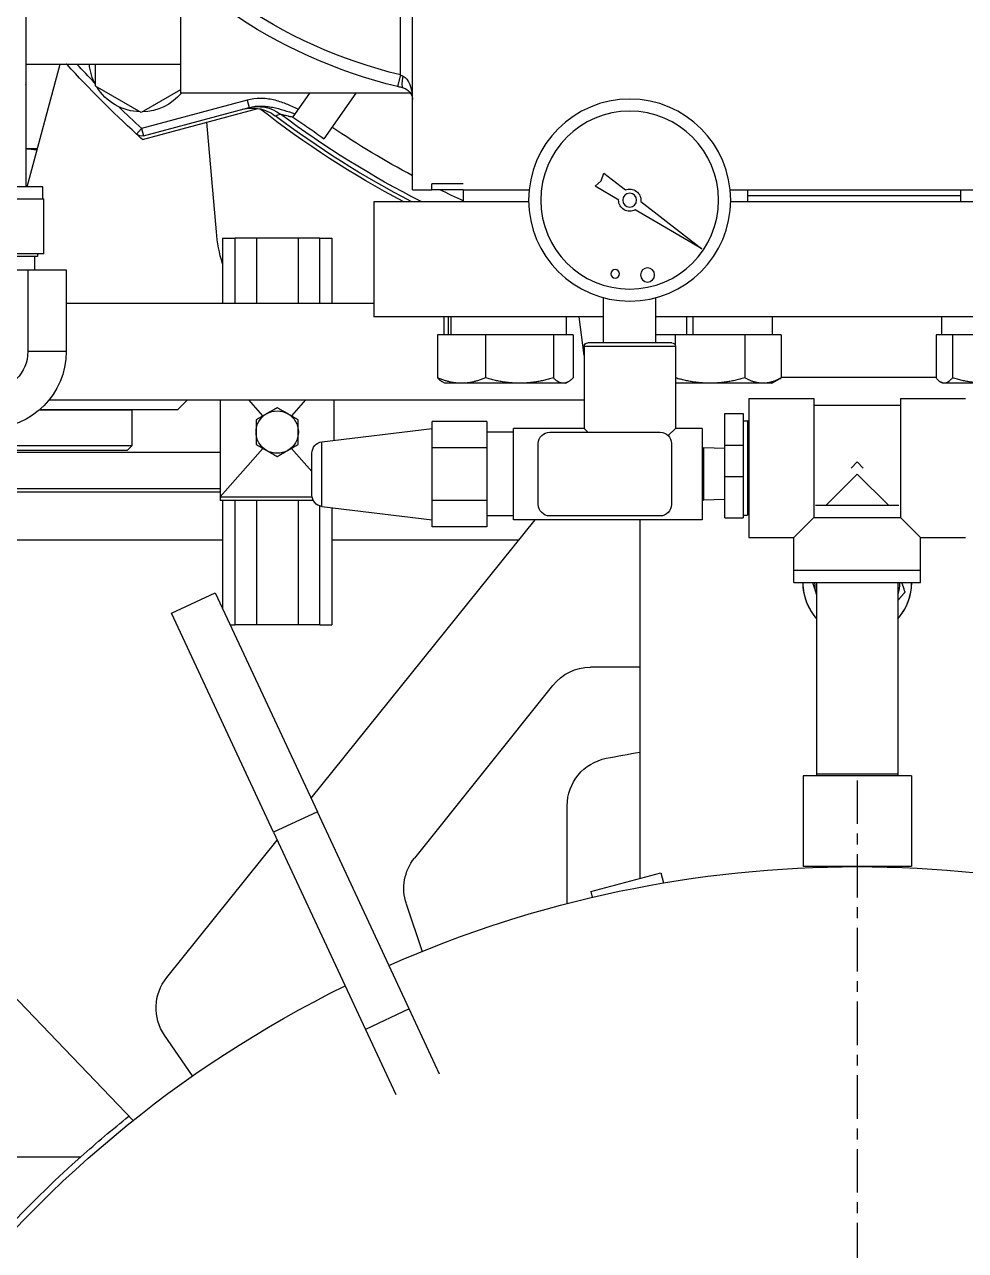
# Model space of a CAD drawing. Header units: inches. Extents: x -883 to 808, y -248 to 1051.
# Drawn here: x -415.96 to -406.22, y -141.65 to -128.97 of the extents above; entities that cross this region are included whole.
import ezdxf

# ---------------------------------------------------------------- set-up
doc = ezdxf.new("R2010")
doc.units = ezdxf.units.IN
doc.header["$MEASUREMENT"] = 0
doc.linetypes.add('CHAIN', pattern=[0.7087, 0.4724, -0.0591, 0.1181, -0.0591])
doc.layers.get('0').update_dxf_attribs({"linetype": 'CONTINUOUS'})
doc.layers.add('EQUIPMENT - COMPRESSORS', color=41, linetype='CONTINUOUS')

# ---------------------------------------------------------------- blocks, each defined once
blk = doc.blocks.new('A$C084a53c6')
for p, q in [((33.486, 62.669), (33.486, 47.233)), ((29.485, 47.202), (29.485, 49.521)), ((29.61, 48.391), (29.61, 49.521)), ((31.884, 49.167), (31.884, 48.202)), ((33.486, 48.502), (31.884, 48.502)), ((32.762, 48.274), (32.762, 48.502)), ((33.053, 48.502), (33.058, 48.497)), ((33.469, 47.233), (33.129, 48.502)), ((33.486, 48.502), (33.486, 48.293)), ((29.61, 48.391), (29.639, 48.269)), ((29.505, 48.202), (31.884, 48.202)), ((30.071, 48.202), (30.401, 47.73)), ((30.551, 48.202), (30.724, 47.956)), ((31.884, 48.235), (32.29, 48.001)), ((32.29, 48.001), (32.762, 48.274)), ((33.486, 48.292), (33.486, 48.293)), ((31.194, 48.129), (31.173, 48.053)), ((32.266, 47.76), (31.173, 48.053)), ((31.194, 48.129), (32.287, 47.836)), ((32.278, 47.723), (31.084, 48.043)), ((31.513, 46.768), (31.612, 47.901)), ((32.287, 47.836), (32.266, 47.76)), ((32.287, 47.836), (32.34, 47.778)), ((33.486, 47.63), (33.362, 47.63)), ((27.504, 47.373), (27.281, 47.2)), ((27.532, 47.293), (27.504, 47.373)), ((27.595, 47.238), (27.532, 47.293)), ((26.198, 47.202), (23.51, 47.202)), ((23.815, 47.202), (23.815, 47.079)), ((23.815, 47.202), (23.815, 47.079)), ((26.017, 47.079), (26.017, 47.202)), ((27.281, 47.2), (27.281, 47.202)), ((27.351, 47.095), (27.595, 47.238)), ((28.961, 47.202), (28.277, 47.202)), ((28.96, 47.202), (28.96, 47.079)), ((28.96, 47.202), (28.96, 47.079)), ((28.961, 47.264), (29.286, 47.264)), ((28.961, 47.264), (29.286, 47.264)), ((28.961, 47.202), (29.286, 47.202)), ((28.961, 47.202), (29.286, 47.202)), ((29.286, 47.202), (29.286, 47.264)), ((29.286, 47.202), (29.286, 47.264)), ((29.485, 47.202), (29.286, 47.202)), ((33.309, 47.233), (34.414, 47.233)), ((33.309, 47.107), (33.309, 47.233)), ((19.884, 47.079), (26.193, 47.079)), ((19.884, 47.079), (26.193, 47.079)), ((23.815, 47.139), (26.017, 47.139)), ((23.815, 47.139), (26.017, 47.139)), ((23.815, 47.139), (26.017, 47.139)), ((27.124, 47.08), (26.491, 46.593)), ((27.353, 47.095), (27.351, 47.095)), ((28.283, 47.079), (29.884, 47.079)), ((28.283, 47.079), (29.884, 47.079)), ((29.884, 47.079), (29.884, 45.889)), ((29.884, 47.079), (29.884, 45.889)), ((33.298, 46.54), (33.298, 47.107)), ((33.861, 47.107), (33.298, 47.107)), ((26.491, 46.593), (27.18, 46.995)), ((30.319, 46.702), (30.319, 46.028)), ((30.444, 46.702), (30.319, 46.702)), ((30.444, 46.028), (30.444, 46.702)), ((30.444, 46.702), (30.669, 46.702)), ((30.669, 46.702), (30.669, 46.028)), ((30.669, 46.702), (31.099, 46.702)), ((31.099, 46.702), (31.099, 46.028)), ((31.099, 46.702), (31.324, 46.702)), ((31.324, 46.702), (31.324, 46.028)), ((31.449, 46.702), (31.324, 46.702)), ((31.449, 46.702), (31.449, 46.028)), ((33.298, 46.54), (33.861, 46.54)), ((33.362, 46.54), (33.362, 46.513)), ((33.362, 46.513), (34.36, 46.513)), ((33.395, 46.513), (33.395, 46.375)), ((33.464, 46.375), (33.067, 46.375)), ((33.067, 46.375), (33.067, 45.528)), ((34.258, 46.375), (33.464, 46.375)), ((33.464, 46.375), (33.464, 45.528)), ((26.968, 45.62), (26.968, 46.086)), ((27.508, 45.62), (27.508, 46.086)), ((33.067, 46.028), (29.884, 46.028)), ((19.884, 45.889), (26.968, 45.889)), ((19.884, 45.889), (26.968, 45.889)), ((24.009, 45.701), (24.009, 45.889)), ((25.76, 45.701), (25.76, 45.889)), ((26.58, 45.701), (26.58, 45.889)), ((26.65, 45.889), (26.65, 45.701)), ((27.508, 45.889), (29.884, 45.889)), ((27.508, 45.889), (29.884, 45.889)), ((27.71, 45.488), (27.759, 45.889)), ((27.71, 45.488), (27.759, 45.889)), ((27.892, 45.701), (27.892, 45.889)), ((29.084, 45.701), (29.084, 45.889)), ((29.115, 45.889), (29.115, 45.701)), ((29.157, 45.701), (29.157, 45.889)), ((23.647, 45.701), (23.9, 45.701)), ((23.9, 45.701), (23.9, 45.257)), ((23.9, 45.701), (23.961, 45.701)), ((23.961, 45.701), (24.007, 45.701)), ((24.007, 45.701), (24.069, 45.701)), ((24.069, 45.701), (24.069, 45.257)), ((25.671, 45.701), (25.808, 45.701)), ((25.671, 45.701), (25.671, 45.257)), ((25.808, 45.701), (25.91, 45.701)), ((25.91, 45.701), (26.047, 45.701)), ((26.047, 45.701), (26.047, 45.257)), ((26.047, 45.701), (26.311, 45.701)), ((26.311, 45.701), (26.505, 45.701)), ((26.505, 45.701), (26.769, 45.701)), ((26.769, 45.701), (26.769, 45.598)), ((26.769, 45.701), (26.895, 45.701)), ((26.895, 45.701), (26.968, 45.701)), ((27.823, 45.701), (27.898, 45.701)), ((27.823, 45.701), (27.823, 45.257)), ((27.898, 45.701), (27.953, 45.701)), ((27.953, 45.701), (28.027, 45.701)), ((28.027, 45.701), (28.284, 45.701)), ((28.027, 45.701), (28.027, 45.257)), ((28.284, 45.701), (28.472, 45.701)), ((28.472, 45.701), (28.729, 45.701)), ((28.729, 45.701), (28.729, 45.257)), ((28.729, 45.701), (28.91, 45.701)), ((28.91, 45.701), (29.044, 45.701)), ((29.044, 45.701), (29.226, 45.701)), ((29.226, 45.701), (29.226, 45.257)), ((26.765, 45.582), (27.71, 45.582)), ((26.765, 45.582), (26.765, 44.734)), ((26.803, 45.62), (27.672, 45.62)), ((27.71, 45.582), (27.71, 44.734)), ((33.067, 45.528), (33.464, 45.528)), ((23.553, 45.201), (23.984, 45.201)), ((23.984, 45.201), (24.002, 45.201)), ((24.002, 45.201), (24.02, 45.212)), ((24.069, 45.259), (25.671, 45.259)), ((24.069, 45.259), (25.671, 45.259)), ((25.767, 45.201), (25.681, 45.251)), ((25.767, 45.201), (25.859, 45.201)), ((25.859, 45.201), (26.408, 45.201)), ((26.408, 45.201), (26.765, 45.201)), ((27.9, 45.201), (27.873, 45.217)), ((27.9, 45.201), (27.925, 45.201)), ((27.925, 45.201), (28.378, 45.201)), ((28.378, 45.201), (28.977, 45.201)), ((28.977, 45.201), (29.15, 45.201)), ((29.15, 45.201), (29.176, 45.217)), ((24.436, 45.042), (23.764, 45.042)), ((24.436, 45.042), (24.436, 44.324)), ((25.332, 45.042), (25.332, 44.324)), ((26.004, 45.042), (25.332, 45.042)), ((26.004, 45.042), (26.004, 44.324)), ((33.244, 45.028), (27.71, 45.028)), ((30.294, 44.611), (30.294, 45.028)), ((30.591, 45.028), (30.737, 44.863)), ((31.032, 44.863), (31.178, 45.028)), ((31.475, 45.028), (31.475, 44.026)), ((31.912, 44.928), (31.812, 45.028)), ((25.332, 44.976), (24.436, 44.976)), ((26.254, 44.888), (26.064, 44.888)), ((26.064, 44.888), (26.064, 44.562)), ((26.254, 44.562), (26.254, 44.888)), ((33.34, 44.928), (31.912, 44.928)), ((32.386, 44.928), (32.384, 44.927)), ((33.342, 44.927), (32.384, 44.927)), ((32.384, 44.558), (32.384, 44.927)), ((26.004, 44.81), (26.021, 44.811)), ((26.021, 44.811), (26.021, 44.324)), ((26.064, 44.811), (26.021, 44.811)), ((28.714, 44.807), (29.28, 44.807)), ((28.714, 44.807), (28.714, 44.535)), ((29.28, 44.671), (29.28, 44.807)), ((26.49, 44.734), (26.49, 43.789)), ((26.49, 44.734), (26.765, 44.734)), ((26.839, 44.66), (26.765, 44.734)), ((27.238, 44.695), (26.923, 44.695)), ((28.065, 44.695), (27.238, 44.695)), ((27.671, 44.695), (27.71, 44.734)), ((27.71, 44.734), (28.439, 44.734)), ((28.439, 43.789), (28.439, 44.734)), ((28.439, 44.695), (28.714, 44.695)), ((30.421, 44.596), (29.28, 44.734)), ((29.28, 44.535), (29.28, 44.671)), ((26.254, 44.562), (26.064, 44.562)), ((26.064, 44.562), (26.064, 44.363)), ((26.254, 44.363), (26.254, 44.562)), ((26.254, 44.525), (26.474, 44.532)), ((26.474, 44.532), (26.474, 43.992)), ((26.49, 44.532), (26.474, 44.532)), ((26.805, 44.577), (26.805, 44.262)), ((28.183, 44.262), (28.183, 44.577)), ((28.714, 44.535), (29.28, 44.535)), ((28.714, 44.535), (28.714, 43.989)), ((29.28, 44.262), (29.28, 44.535)), ((30.421, 43.928), (30.421, 44.596)), ((30.737, 44.528), (30.525, 44.288)), ((31.475, 44.026), (31.032, 44.528)), ((35.384, 44.558), (32.384, 44.558)), ((32.434, 44.508), (32.384, 44.558)), ((35.334, 44.508), (32.434, 44.508)), ((24.884, 44.387), (24.822, 44.324)), ((24.947, 44.324), (24.884, 44.387)), ((30.525, 44.045), (30.525, 44.478)), ((35.75, 44.489), (31.475, 44.489)), ((24.436, 44.324), (24.436, 43.814)), ((24.884, 44.262), (24.561, 43.939)), ((25.207, 43.939), (24.884, 44.262)), ((25.332, 44.324), (25.332, 43.814)), ((26.004, 44.324), (26.004, 43.607)), ((26.021, 44.324), (26.021, 43.838)), ((26.064, 44.363), (26.064, 44.237)), ((26.254, 44.237), (26.254, 44.363)), ((26.805, 44.262), (26.805, 43.947)), ((28.183, 43.947), (28.183, 44.262)), ((29.28, 43.989), (29.28, 44.262)), ((26.064, 44.237), (26.064, 43.81)), ((26.254, 44.237), (26.064, 44.237)), ((26.254, 43.81), (26.254, 44.237)), ((26.254, 43.999), (26.474, 43.992)), ((31.475, 44.026), (30.524, 44.026)), ((35.75, 44.114), (31.475, 44.114)), ((33.634, 44.077), (31.475, 44.077)), ((33.634, 44.077), (31.475, 44.077)), ((31.475, 44.026), (31.475, 43.987)), ((25.316, 43.939), (24.453, 43.939)), ((26.49, 43.992), (26.474, 43.992)), ((28.714, 43.989), (29.28, 43.989)), ((28.714, 43.989), (28.714, 43.716)), ((29.28, 43.853), (29.28, 43.989)), ((30.421, 43.928), (29.28, 43.789)), ((30.319, 43.916), (30.319, 42.702)), ((30.444, 42.702), (30.444, 43.933)), ((30.51, 43.987), (31.475, 43.987)), ((30.669, 43.987), (30.669, 42.702)), ((31.099, 43.987), (31.099, 42.702)), ((31.324, 43.987), (31.324, 42.702)), ((31.449, 43.987), (31.449, 42.872)), ((24.436, 43.814), (24.229, 43.607)), ((25.332, 43.814), (24.436, 43.814)), ((25.539, 43.607), (25.332, 43.814)), ((26.004, 43.839), (26.021, 43.838)), ((26.064, 43.838), (26.021, 43.838)), ((26.254, 43.81), (26.064, 43.81)), ((26.49, 43.789), (28.439, 43.789)), ((26.923, 43.829), (28.065, 43.829)), ((27.134, 43.789), (27.134, 42.264)), ((27.134, 43.789), (27.134, 42.264)), ((30.534, 40.909), (28.216, 43.789)), ((30.534, 40.909), (28.216, 43.789)), ((28.439, 43.829), (28.714, 43.829)), ((29.28, 43.716), (29.28, 43.853)), ((28.714, 43.716), (29.28, 43.716)), ((24.229, 43.607), (23.764, 43.607)), ((24.229, 43.267), (24.229, 43.607)), ((24.229, 43.142), (24.229, 43.607)), ((25.539, 43.267), (25.539, 43.607)), ((25.539, 43.142), (25.539, 43.607)), ((26.004, 43.607), (25.539, 43.607)), ((28.387, 43.577), (30.319, 43.577)), ((28.387, 43.577), (30.319, 43.577)), ((31.449, 43.577), (33.634, 43.577)), ((31.449, 43.577), (33.634, 43.577)), ((25.539, 43.267), (24.229, 43.267)), ((25.539, 43.142), (24.229, 43.142)), ((24.464, 43.142), (24.464, 41.158)), ((24.464, 43.142), (24.464, 41.142)), ((25.304, 43.142), (25.304, 41.158)), ((25.304, 43.142), (25.304, 41.142)), ((31.525, 43.035), (30.469, 40.769)), ((31.525, 43.035), (30.469, 40.769)), ((31.979, 42.824), (31.525, 43.035)), ((31.979, 42.824), (31.525, 43.035)), ((30.922, 40.558), (31.979, 42.824)), ((30.922, 40.558), (31.979, 42.824)), ((30.444, 42.702), (30.319, 42.702)), ((30.444, 42.702), (30.669, 42.702)), ((30.669, 42.702), (31.099, 42.702)), ((31.099, 42.702), (31.324, 42.702)), ((31.37, 42.702), (31.324, 42.702)), ((27.134, 42.264), (27.644, 42.264)), ((27.134, 42.264), (27.134, 40.079)), ((27.134, 42.264), (27.644, 42.264)), ((27.134, 42.264), (27.134, 40.079)), ((28.035, 42.077), (29.465, 40.289)), ((28.035, 42.077), (29.465, 40.289)), ((24.324, 41.142), (25.444, 41.142)), ((24.324, 41.142), (24.324, 40.202)), ((24.324, 41.142), (25.444, 41.142)), ((24.324, 41.142), (24.324, 40.202)), ((24.464, 41.158), (25.304, 41.158)), ((25.444, 41.142), (25.444, 40.202)), ((25.444, 41.142), (25.444, 40.202)), ((27.884, 39.821), (27.884, 40.832)), ((27.884, 39.821), (27.884, 40.832)), ((29.518, 38.73), (30.469, 40.769)), ((29.518, 38.73), (30.469, 40.769)), ((30.469, 40.769), (30.922, 40.558)), ((30.469, 40.769), (30.922, 40.558)), ((30.922, 40.558), (29.971, 38.519)), ((30.922, 40.558), (29.971, 38.519)), ((32.026, 39.054), (30.883, 40.475)), ((32.026, 39.054), (30.883, 40.475)), ((24.324, 40.202), (25.444, 40.202)), ((24.324, 40.202), (25.444, 40.202)), ((26.917, 40.138), (26.889, 40.033)), ((27.641, 39.944), (26.917, 40.138)), ((27.641, 39.944), (27.626, 39.885)), ((29.549, 39.819), (29.384, 39.326)), ((29.549, 39.819), (29.384, 39.326)), ((33.634, 38.889), (32.375, 37.577)), ((33.634, 38.889), (32.375, 37.577)), ((29.204, 38.056), (29.518, 38.73)), ((29.204, 38.056), (29.518, 38.73)), ((29.518, 38.73), (29.971, 38.519)), ((29.518, 38.73), (29.971, 38.519)), ((29.971, 38.519), (29.657, 37.845)), ((29.971, 38.519), (29.657, 37.845)), ((31.759, 38.037), (32.049, 38.458)), ((31.759, 38.037), (32.049, 38.458)), ((37.25, 37.202), (32.916, 37.202)), ((37.25, 37.202), (32.916, 37.202))]:
    blk.add_line(p, q)
at = {"linetype": 'CHAIN', "ltscale": 0.952448}
blk.add_line((24.884, 41.094), (24.884, 17.927), dxfattribs=at)
for centre, radius in [((27.238, 47.095), 1.045), ((27.238, 47.095), 0.92), ((27.238, 47.095), 0.0721), ((27.053, 46.321), 0.0728), ((27.388, 46.332), 0.0444)]:
    blk.add_circle(centre, radius)
for centre, radius, start, end in [((28.405, 53.372), 5.125, 283.5988, 325.8252), ((28.405, 53.372), 5.25, 283.5988, 325.8252), ((24.884, 55.952), 11.063, 312.3676, 317.6324), ((32.29, 48.547), 0.539, 331.1531, 355.2285), ((24.884, 55.952), 10.984, 315.9093, 317.2934), ((24.884, 55.952), 11.063, 317.6324, 317.6687), ((33, 48.55), 0.0787, 317.6324, 322.551), ((29.61, 48.134), 0.125, 102.955, 180), ((32.29, 48.547), 0.539, 219.7461, 268.8469), ((32.29, 48.547), 0.539, 271.1531, 328.8469), ((24.884, 55.952), 10.984, 312.3676, 314.0907), ((24.884, 55.952), 9.953, 296.9506, 306.8214), ((24.884, 55.952), 10, 297.4703, 307.0228), ((24.884, 55.952), 10.039, 297.8994, 307.9855), ((24.884, 55.952), 9.757, 298.1298, 303.8439), ((32.287, 47.836), 0.0787, 255, 312.3676), ((24.884, 55.952), 11.063, 311.9401, 312.3676), ((27.238, 47.095), 0.115, 67.8095, 187.789), ((24.884, 55.952), 9.757, 294.6889, 296.2568), ((27.238, 47.095), 0.115, 240.0779, 359.9996), ((29.866, 46.912), 1.654, 343.3027, 355), ((26.803, 45.582), 0.038, 90, 180), ((27.672, 45.582), 0.038, 0, 90), ((33.861, 45.528), 0.794, 180, 270), ((33.861, 45.528), 0.397, 180, 270), ((30.884, 44.696), 0.219, 120, 180), ((30.884, 44.696), 0.219, 60, 120), ((30.884, 44.696), 0.219, 0, 60), ((26.923, 44.577), 0.118, 90, 180), ((28.065, 44.577), 0.118, 0, 90), ((30.884, 44.696), 0.219, 180, 240), ((30.884, 44.696), 0.219, 300, 0), ((30.407, 44.478), 0.118, 0, 83.0709), ((30.884, 44.696), 0.219, 240, 300), ((30.407, 44.045), 0.118, 276.9291, 0), ((26.923, 43.947), 0.118, 180, 270), ((28.065, 43.947), 0.118, 270, 0), ((24.884, 43.139), 0.56, 179.7442, 221.4096), ((24.884, 43.139), 0.56, 179.7442, 221.4096), ((24.884, 43.139), 0.438, 179.6726, 196.2602), ((24.884, 43.139), 0.56, 318.5904, 0.2558), ((24.884, 43.139), 0.56, 318.5904, 0.2558), ((24.884, 43.139), 0.438, 343.7398, 0.3274), ((27.644, 41.764), 0.5, 38.6598, 90), ((27.644, 41.764), 0.5, 38.6598, 90), ((24.884, 28.202), 13.375, 78.8035, 80.3154), ((24.884, 28.202), 13.375, 78.8035, 80.3154), ((27.384, 40.832), 0.5, 0, 78.8035), ((27.384, 40.832), 0.5, 0, 78.8035), ((24.884, 28.202), 12, 66.1937, 113.8063), ((24.884, 28.202), 12, 66.1937, 113.8063), ((29.074, 39.977), 0.5, 341.5811, 38.6598), ((29.074, 39.977), 0.5, 341.5811, 38.6598), ((31.637, 38.741), 0.5, 325.4865, 38.8201), ((31.637, 38.741), 0.5, 325.4865, 38.8201), ((24.884, 28.202), 12, 116.1937, 350.4059), ((24.884, 28.202), 12, 116.1937, 350.4059), ((24.884, 28.202), 12, 9.5941, 63.8063), ((24.884, 28.202), 12, 9.5941, 63.8063), ((24.884, 28.202), 12.062, 48.2549, 51.3482), ((24.884, 28.202), 12.062, 48.2549, 51.3482), ((24.884, 28.202), 12.062, 29.8287, 48.2549), ((24.884, 28.202), 12.062, 29.8287, 48.2549)]:
    blk.add_arc(centre, radius, start, end)
for centre, major_axis, ratio, start_param, end_param in [((29.61, 48.134), (0, 0.25), 0.5, 0.226108, 1.570796), ((29.553, 48.377), (0.028, -0.122), 0.218756, 0, 1.520516), ((31.086, 47.669), (0.102, 0.38), 0.999446, 0, 0.904723)]:
    blk.add_ellipse(centre, major_axis=major_axis, ratio=ratio, start_param=start_param, end_param=end_param)
for points, knots in [([(29.61, 48.391), (29.606, 48.389), (29.603, 48.387), (29.596, 48.384), (29.593, 48.383), (29.589, 48.381), (29.587, 48.38), (29.584, 48.378), (29.583, 48.378), (29.581, 48.377)], [-0.147158, -0.147158, -0.147158, -0.147158, -0.0949169, -0.0949169, -0.0478263, -0.0478263, -0.0183947, -0.0183947, 0, 0, 0, 0]), ([(29.581, 48.256), (29.584, 48.256), (29.586, 48.257), (29.592, 48.258), (29.596, 48.259), (29.606, 48.261), (29.612, 48.263), (29.625, 48.266), (29.632, 48.267), (29.639, 48.269)], [0, 0, 0, 0, 0.0183947, 0.0183947, 0.0478263, 0.0478263, 0.0949169, 0.0949169, 0.147158, 0.147158, 0.147158, 0.147158]), ([(30.669, 48.034), (30.709, 48.054), (30.75, 48.073), (30.791, 48.089), (30.792, 48.089), (30.793, 48.09), (30.794, 48.09), (30.836, 48.107), (30.878, 48.121), (30.922, 48.131), (30.922, 48.131), (30.923, 48.131), (30.923, 48.131), (30.945, 48.136), (30.967, 48.14), (30.989, 48.143), (30.99, 48.143), (30.99, 48.143), (30.99, 48.143), (31.001, 48.144), (31.013, 48.145), (31.024, 48.146), (31.024, 48.146), (31.024, 48.146), (31.025, 48.146), (31.036, 48.146), (31.047, 48.147), (31.058, 48.147), (31.058, 48.147), (31.058, 48.147), (31.059, 48.147), (31.104, 48.147), (31.149, 48.141), (31.194, 48.129)], [0, 0, 0, 0, 0.00341267, 0.00341267, 0.00341267, 0.00347577, 0.00347577, 0.00347577, 0.00690947, 0.00690947, 0.00690947, 0.00695153, 0.00695153, 0.00695153, 0.00865786, 0.00865786, 0.00865786, 0.00868941, 0.00868941, 0.00868941, 0.00953206, 0.00953206, 0.00953206, 0.00955835, 0.00955835, 0.00955835, 0.01040626, 0.01040626, 0.01040626, 0.0104273, 0.0104273, 0.0104273, 0.01390306, 0.01390306, 0.01390306, 0.01390306]), ([(31.173, 48.053), (31.134, 48.064), (31.093, 48.069), (31.033, 48.068), (31.012, 48.067), (30.972, 48.063), (30.952, 48.059), (30.893, 48.047), (30.854, 48.037), (30.777, 48.014), (30.739, 48.001), (30.701, 47.988)], [0, 0, 0, 0, 0.00308081, 0.00308081, 0.00462121, 0.00462121, 0.00616161, 0.00616161, 0.00924242, 0.00924242, 0.01232322, 0.01232322, 0.01232322, 0.01232322]), ([(30.721, 47.954), (30.666, 47.917), (30.612, 47.88), (30.561, 47.844), (30.51, 47.809), (30.456, 47.77), (30.401, 47.73)], [-0.4677562, -0.4677562, -0.4677562, -0.4677562, 0, 0, 0, 0.4760377, 0.4760377, 0.4760377, 0.4760377]), ([(30.85, 47.984), (30.849, 47.984), (30.848, 47.984), (30.845, 47.983), (30.842, 47.982), (30.839, 47.982), (30.835, 47.981), (30.835, 47.981), (30.834, 47.98), (30.834, 47.98), (30.83, 47.979), (30.825, 47.978), (30.819, 47.977), (30.819, 47.977), (30.819, 47.977), (30.818, 47.977), (30.813, 47.976), (30.808, 47.974), (30.802, 47.973), (30.8, 47.973), (30.799, 47.972), (30.797, 47.972), (30.789, 47.97), (30.78, 47.968), (30.771, 47.966), (30.768, 47.965), (30.766, 47.965), (30.763, 47.964), (30.756, 47.962), (30.749, 47.961), (30.741, 47.959), (30.734, 47.957), (30.728, 47.956), (30.721, 47.954)], [0, 0, 0, 0, 0.000614892, 0.000614892, 0.000614892, 0.00119632, 0.00119632, 0.00119632, 0.001229783, 0.001229783, 0.001229783, 0.001844675, 0.001844675, 0.001844675, 0.001875251, 0.001875251, 0.001875251, 0.002459567, 0.002459567, 0.002459567, 0.002626507, 0.002626507, 0.002626507, 0.003447156, 0.003447156, 0.003447156, 0.00368935, 0.00368935, 0.00368935, 0.004330144, 0.004330144, 0.004330144, 0.004919133, 0.004919133, 0.004919133, 0.004919133]), ([(30.721, 47.954), (30.721, 47.954), (30.722, 47.955), (30.723, 47.955), (30.723, 47.956), (30.724, 47.956)], [-0.00894919, -0.00894919, -0.00894919, -0.00894919, -0.004475459, -0.004475459, -0.000001644, -0.000001644, -0.000001644, -0.000001644]), ([(31.245, 48.034), (31.216, 48.042), (31.187, 48.046), (31.127, 48.048), (31.097, 48.046), (31.039, 48.034), (31.01, 48.025), (30.956, 48.001), (30.93, 47.986), (30.906, 47.968)], [-0.9085487, -0.9085487, -0.9085487, -0.9085487, -0.6815974, -0.6815974, -0.4546538, -0.4546538, -0.2273179, -0.2273179, 0, 0, 0, 0]), ([(24.465, 42.765), (24.424, 42.811), (24.389, 42.865), (24.351, 42.958), (24.34, 42.995), (24.325, 43.067), (24.322, 43.104), (24.322, 43.139)], [7.651517, 7.651517, 7.651517, 7.651517, 8.1100139, 8.1100139, 8.3803678, 8.3803678, 8.6507218, 8.6507218, 8.6507218, 8.6507218]), ([(24.465, 42.765), (24.424, 42.811), (24.389, 42.865), (24.351, 42.958), (24.34, 42.995), (24.325, 43.067), (24.322, 43.104), (24.322, 43.139)], [7.651517, 7.651517, 7.651517, 7.651517, 8.1100139, 8.1100139, 8.3803678, 8.3803678, 8.6507218, 8.6507218, 8.6507218, 8.6507218]), ([(25.447, 43.142), (25.447, 43.141), (25.447, 43.14), (25.447, 43.104), (25.444, 43.067), (25.429, 42.995), (25.418, 42.958), (25.38, 42.865), (25.345, 42.811), (25.304, 42.765)], [4.319016, 4.319016, 4.319016, 4.319016, 4.325361, 4.325361, 4.595715, 4.595715, 4.866069, 4.866069, 5.324566, 5.324566, 5.324566, 5.324566]), ([(25.447, 43.142), (25.447, 43.141), (25.447, 43.14), (25.447, 43.104), (25.444, 43.067), (25.429, 42.995), (25.418, 42.958), (25.38, 42.865), (25.345, 42.811), (25.304, 42.765)], [4.319016, 4.319016, 4.319016, 4.319016, 4.325361, 4.325361, 4.595715, 4.595715, 4.866069, 4.866069, 5.324566, 5.324566, 5.324566, 5.324566])]:
    blk.add_open_spline(points, degree=3, knots=knots)
for points, weights in [([(33.486, 48.293), (33.486, 48.292), (33.486, 48.292)], [1.01001874936, 1.01028512855, 1.0105465752]), ([(33.486, 47.628), (33.428, 47.625), (33.366, 47.615)], [1.01072110003, 1.02106559592, 1.01844928901]), ([(23.553, 45.201), (23.714, 45.201), (23.9, 45.257)], [1, 1.04314139574, 1.01001874936]), ([(23.9, 45.257), (23.945, 45.201), (23.984, 45.201)], [1.01001874936, 1.04314139574, 1]), ([(23.984, 45.201), (24.024, 45.201), (24.069, 45.257)], [1, 1.04314139574, 1.01001874936]), ([(25.671, 45.257), (25.772, 45.201), (25.859, 45.201)], [1.01001874936, 1.04314139574, 1]), ([(25.681, 45.251), (25.676, 45.254), (25.671, 45.257)], [1.01324173859, 1.01173229866, 1.01001874936]), ([(25.859, 45.201), (25.946, 45.201), (26.047, 45.257)], [1, 1.04314139574, 1.01001874936]), ([(26.047, 45.257), (26.24, 45.201), (26.408, 45.201)], [1.01001874936, 1.04314139574, 1]), ([(26.408, 45.201), (26.574, 45.201), (26.765, 45.256)], [1, 1.04278885558, 1.01055499579]), ([(27.823, 45.257), (27.878, 45.201), (27.925, 45.201)], [1.01001874936, 1.04314139574, 1]), ([(27.925, 45.201), (27.972, 45.201), (28.027, 45.257)], [1, 1.04314139574, 1.01001874936]), ([(28.027, 45.257), (28.215, 45.201), (28.378, 45.201)], [1.01001874936, 1.04314139574, 1]), ([(28.378, 45.201), (28.541, 45.201), (28.729, 45.257)], [1, 1.04314139574, 1.01001874936]), ([(28.729, 45.257), (28.862, 45.201), (28.977, 45.201)], [1.01001874936, 1.04314139574, 1]), ([(28.977, 45.201), (29.093, 45.201), (29.226, 45.257)], [1, 1.04314139574, 1.01001874936]), ([(29.226, 45.257), (29.2, 45.23), (29.176, 45.217)], [1.01001874936, 1.02564493845, 1.02429745129]), ([(30.666, 44.822), (30.724, 44.856), (30.775, 44.885)], [1.01001874936, 1.04314139574, 1]), ([(30.775, 44.885), (30.826, 44.914), (30.884, 44.948)], [1, 1.04314139574, 1.01001874936]), ([(30.884, 44.948), (30.943, 44.914), (30.994, 44.885)], [1.01001874936, 1.04314139574, 1]), ([(30.994, 44.885), (31.045, 44.856), (31.103, 44.822)], [1, 1.04314139574, 1.01001874936]), ([(30.666, 44.696), (30.666, 44.754), (30.666, 44.822)], [1, 1.04314139574, 1.01001874936]), ([(31.103, 44.822), (31.103, 44.754), (31.103, 44.696)], [1.01001874936, 1.04314139574, 1]), ([(30.666, 44.569), (30.666, 44.637), (30.666, 44.696)], [1.01001874936, 1.04314139574, 1]), ([(31.103, 44.696), (31.103, 44.637), (31.103, 44.569)], [1, 1.04314139574, 1.01001874936]), ([(30.775, 44.506), (30.724, 44.535), (30.666, 44.569)], [1, 1.04314139574, 1.01001874936]), ([(30.884, 44.443), (30.826, 44.477), (30.775, 44.506)], [1.01001874936, 1.04314139574, 1]), ([(30.994, 44.506), (30.943, 44.477), (30.884, 44.443)], [1, 1.04314139574, 1.01001874936]), ([(31.103, 44.569), (31.045, 44.535), (30.994, 44.506)], [1.01001874936, 1.04314139574, 1]), ([(24.389, 43.042), (24.407, 43.094), (24.423, 43.142)], [1.09020313657, 1.08757368151, 1.072077507]), ([(25.348, 43.142), (25.326, 43.077), (25.304, 43.015)], [1.07364690862, 1.05407605128, 1.01209804897]), ([(24.464, 42.955), (24.428, 42.997), (24.389, 43.042)], [1.06892078153, 1.08731631634, 1.09020313657])]:
    blk.add_rational_spline(points, weights, degree=2)
for points in [[(30.906, 47.968), (30.887, 47.973), (30.869, 47.979), (30.85, 47.984)], [(24.322, 43.139), (24.322, 43.14), (24.322, 43.141), (24.322, 43.142)], [(24.322, 43.139), (24.322, 43.14), (24.322, 43.141), (24.322, 43.142)]]:
    blk.add_open_spline(points, degree=3)

msp = doc.modelspace()

# ---------------------------------------------------------------- block references
at = {"layer": 'EQUIPMENT - COMPRESSORS', "xscale": -1}
msp.add_blockref('A$C084a53c6', (-382.46019, -177.87785), dxfattribs=at)

doc.saveas('drawing.dxf')
